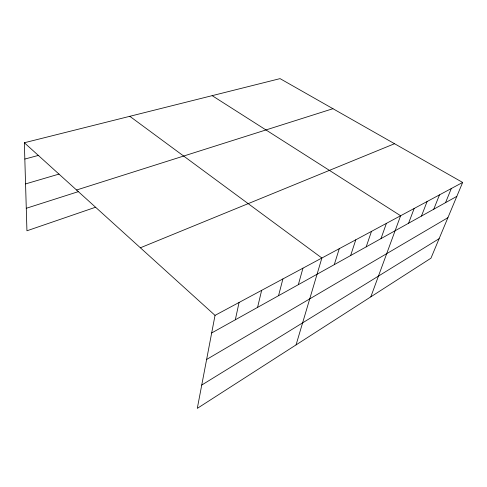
<?xml version="1.0" encoding="UTF-8"?>
<svg xmlns="http://www.w3.org/2000/svg" width="487" height="487" viewBox="0 0 487 487"><rect width="100%" height="100%" fill="white"/><g stroke="black" fill="none" stroke-linecap="round" stroke-linejoin="round"><path stroke-width="0.73" d="M462.65 182.442L215.029 315.375L197.296 408.374L430.958 258.195L462.65 182.442L280.055 78.626L24.35 142.752L26.937 230.789L95.428 207.279M235.324 319.782L239.062 302.47M257.574 307.382L261.647 290.349M278.546 295.7L282.904 278.935M298.342 284.67L302.944 268.179M296.059 344.893L321.877 258.013L129.804 116.308M334.271 264.648L339.275 248.674M350.628 255.535L355.784 239.811M366.175 246.872L371.471 231.392M380.986 238.618L386.398 223.381M370.826 296.845L400.612 215.747L212.155 95.653M408.575 223.247L414.169 208.466M421.444 216.076L427.111 201.521M433.753 209.215L439.481 194.879M445.538 202.647L451.315 188.524M201.74 385.059L439.122 238.685M206.622 359.467L447.906 217.683M211.675 332.962L456.83 196.358M140.372 247.786L394.537 143.714M26.28 208.284L78.45 191.61M76.556 190.015L332.944 108.698M25.561 183.922L59.03 174.084M24.831 159.054L38.771 155.316M24.35 142.752L215.029 315.375"/></g></svg>
